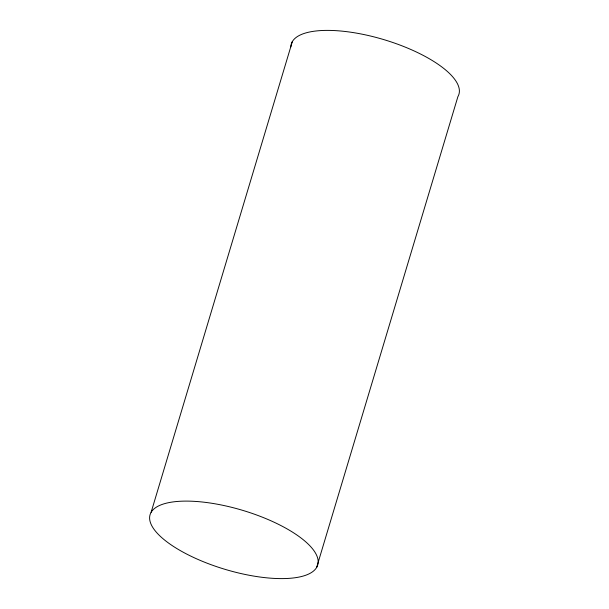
<?xml version="1.0" encoding="UTF-8"?>
<svg xmlns="http://www.w3.org/2000/svg" width="609" height="609" viewBox="0 0 609 609"><rect width="100%" height="100%" fill="white"/><g stroke="black" fill="none" stroke-linecap="round" stroke-linejoin="round"><path stroke-width="0.91" d="M151.108 512.336L292.335 41.618M316.665 567.382A87.506 30.785 16.7 0 0 206.207 502.471A87.506 30.785 16.7 0 0 178.795 549.721A87.506 30.785 16.7 0 0 316.665 567.382L457.892 96.664A87.506 30.785 16.7 0 0 383.449 39.501A87.506 30.785 16.7 0 0 290.836 46.931"/></g></svg>
